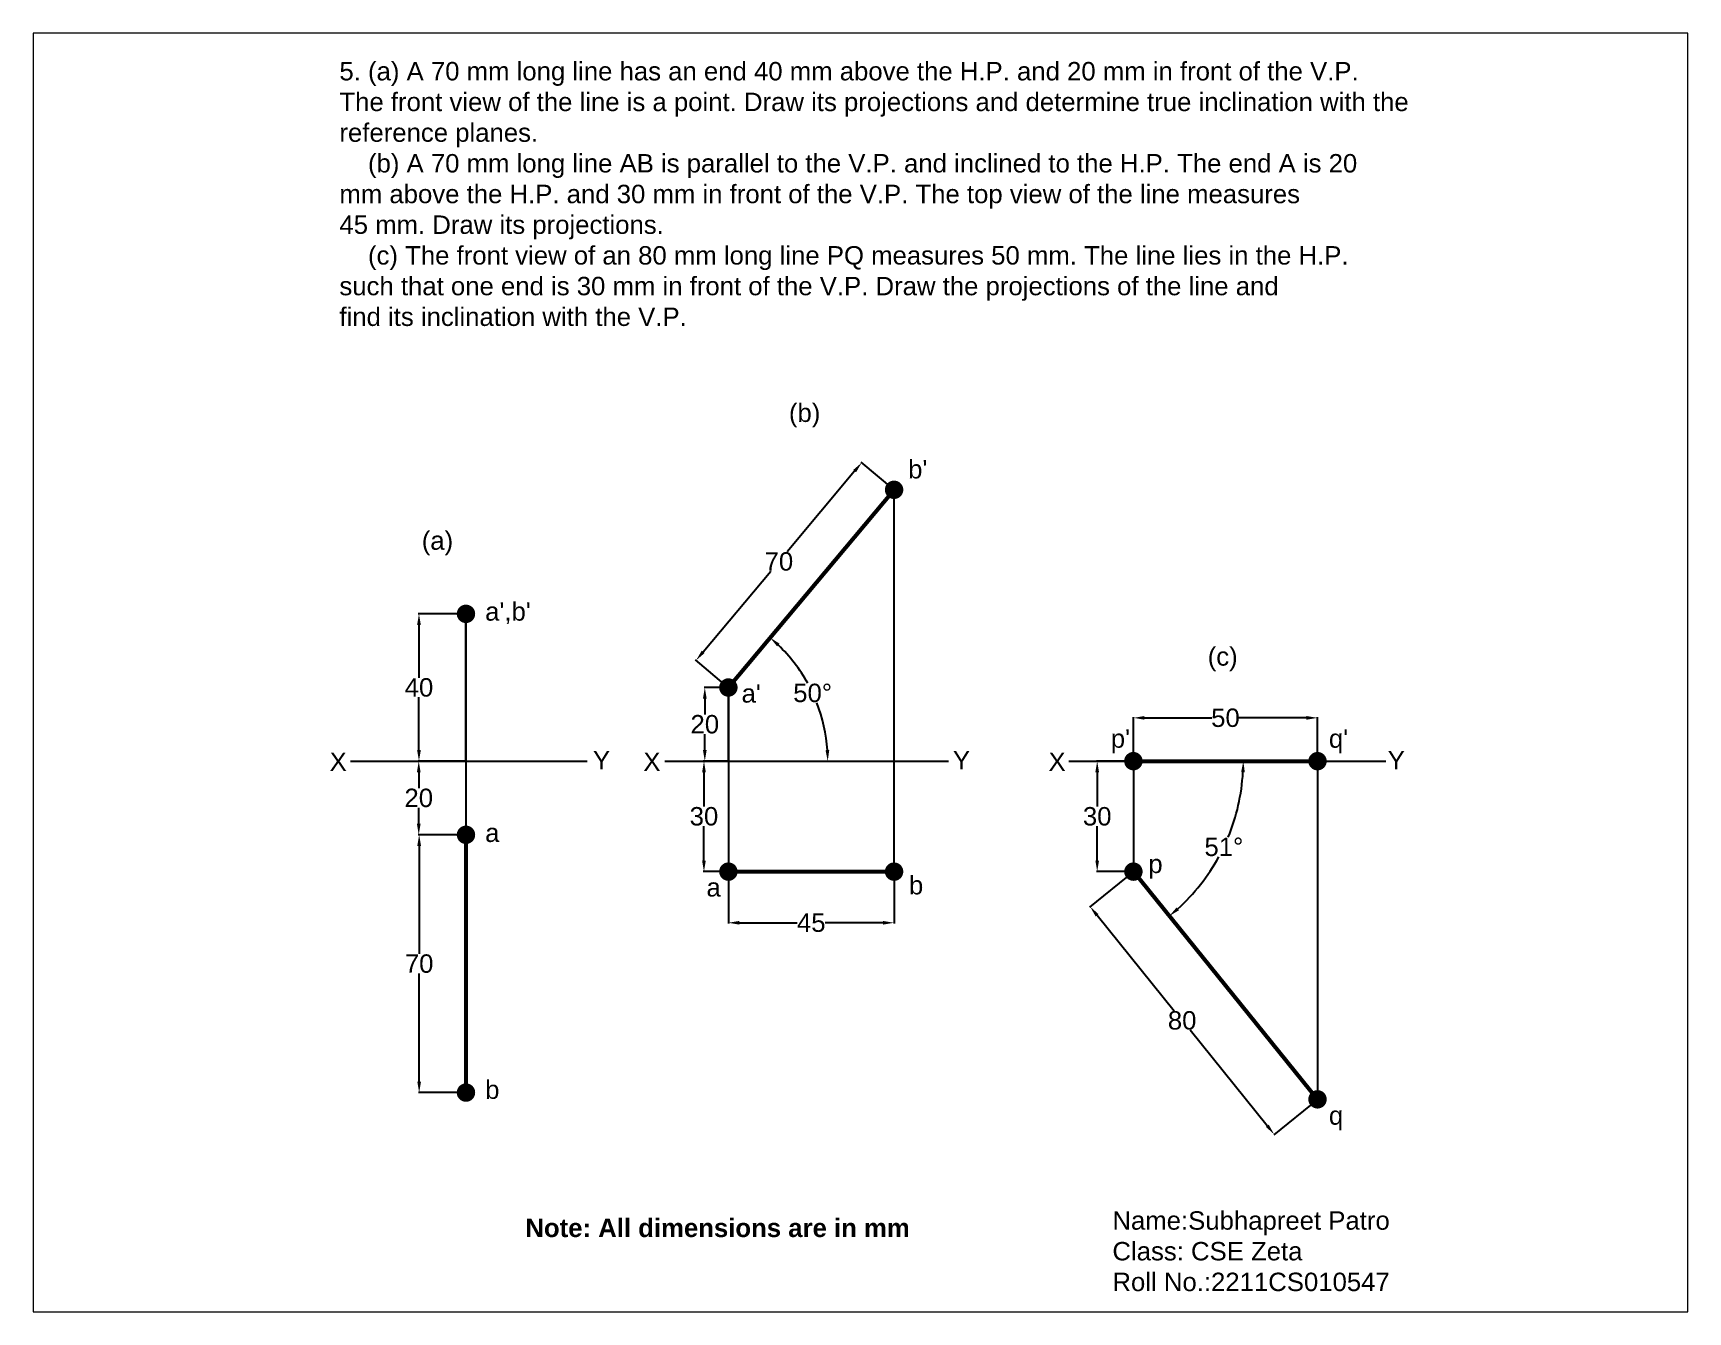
# Paper-space layout 'Layout5' of a CAD drawing. Header units: millimetres. Extents: x 1.1 to 9.9, y 0.85 to 7.65.
# The model-space entities are those that its viewports show. They can reach past a viewport. Long polylines and large blocks are cut down to what shows.
import ezdxf

# ---------------------------------------------------------------- set-up
doc = ezdxf.new("R2010")
doc.units = ezdxf.units.MM
doc.header["$MEASUREMENT"] = 0
doc.styles.get("Standard").update_dxf_attribs({"font": 'arial.ttf'})
doc.dimstyles.get("Standard").update_dxf_attribs({"dimtxt": 5, "dimasz": 3, "dimexe": 0.18, "dimexo": 0.0625, "dimgap": 0.09, "dimtad": 0, "dimtih": 1, "dimtoh": 1, "dimdec": 0, "dimzin": 0, "dimdsep": 46, "dimtxsty": 'Standard', "dimcen": 0.09, "dimadec": 0, "dimazin": 0, "dimtfac": 1, "dimtdec": 0, "dimtofl": 0, "dimtmove": 0, "dimatfit": 3, "dimfxl": 1, "dimtolj": 1, "dimtzin": 0, "dimarcsym": 0})

# ---------------------------------------------------------------- blocks, each defined once
blk = doc.blocks.new('*D31')
at = {"color": 0, "lineweight": -2, "transparency": 16777216}
for p, q in [((1953.19, 404.5), (1934.83, 382.59)), ((1963.86, 399.47), (1954.98, 406.91)), ((1912.04, 355.41), (1930.4, 377.31)), ((1918.86, 345.78), (1909.98, 353.22))]:
    blk.add_line(p, q, dxfattribs=at)
at = {"color": 0, "transparency": 16777216}
for points in [[(1952.81, 404.82), (1953.57, 404.17), (1955.12, 406.8)], [(1911.66, 355.73), (1912.43, 355.09), (1910.12, 353.11)]]:
    blk.add_solid(points, dxfattribs=at)
at = {"layer": 'Defpoints', "color": 0, "transparency": 16777216}
for p in [(1955.12, 406.8), (1963.9, 399.43), (1918.9, 345.74)]:
    blk.add_point(p, dxfattribs=at)
at = {"color": 0, "transparency": 16777216, "insert": (1932.62, 379.95), "char_height": 5, "attachment_point": 5}
blk.add_mtext('\\A1;70', dxfattribs=at)
blk = doc.blocks.new('*D32')
at = {"color": 0, "lineweight": -2, "transparency": 16777216}
for p, q in [((1918.9, 295.68), (1918.9, 281.67)), ((1963.9, 295.68), (1963.9, 281.67)), ((1921.9, 281.85), (1937.61, 281.85)), ((1960.9, 281.85), (1945.19, 281.85))]:
    blk.add_line(p, q, dxfattribs=at)
at = {"color": 0, "transparency": 16777216}
for points in [[(1921.9, 282.35), (1921.9, 281.35), (1918.9, 281.85)], [(1960.9, 282.35), (1960.9, 281.35), (1963.9, 281.85)]]:
    blk.add_solid(points, dxfattribs=at)
at = {"layer": 'Defpoints', "color": 0, "transparency": 16777216}
for p in [(1918.9, 295.74), (1963.9, 295.74), (1963.9, 281.85)]:
    blk.add_point(p, dxfattribs=at)
at = {"color": 0, "transparency": 16777216, "insert": (1941.4, 281.85), "char_height": 5, "attachment_point": 5}
blk.add_mtext('\\A1;45', dxfattribs=at)
blk = doc.blocks.new('*D33')
at = {"color": 0, "lineweight": -2, "transparency": 16777216}
for start, end in [(28.8989, 46.1012), (3.9294, 21.2511)]:
    blk.add_arc((1902.14, 325.74), 43.75, start, end, dxfattribs=at)
at = {"color": 0, "transparency": 16777216}
for points in [[(1932.14, 356.9), (1932.81, 357.64), (1930.25, 359.27)], [(1946.29, 328.76), (1945.29, 328.72), (1945.89, 325.74)]]:
    blk.add_solid(points, dxfattribs=at)
at = {"layer": 'Defpoints', "color": 0, "transparency": 16777216}
for p in [(1963.9, 399.43), (1918.9, 345.74), (1944.05, 338.3), (1901.68, 325.74), (1978.64, 325.74)]:
    blk.add_point(p, dxfattribs=at)
at = {"color": 0, "transparency": 16777216, "insert": (1941.79, 344.24), "char_height": 5, "attachment_point": 5}
blk.add_mtext('\\A1;50°', dxfattribs=at)
blk = doc.blocks.new('*D34')
at = {"color": 0, "lineweight": -2, "transparency": 16777216}
for p, q in [((1918.84, 345.74), (1912.32, 345.74)), ((1912.5, 342.74), (1912.5, 338.39)), ((1912.5, 328.74), (1912.5, 333.1)), ((1918.84, 325.74), (1912.32, 325.74))]:
    blk.add_line(p, q, dxfattribs=at)
at = {"color": 0, "transparency": 16777216}
for points in [[(1912, 342.74), (1913, 342.74), (1912.5, 345.74)], [(1912, 328.74), (1913, 328.74), (1912.5, 325.74)]]:
    blk.add_solid(points, dxfattribs=at)
at = {"layer": 'Defpoints', "color": 0, "transparency": 16777216}
for p in [(1918.9, 345.74), (1912.5, 325.74), (1918.9, 325.74)]:
    blk.add_point(p, dxfattribs=at)
at = {"color": 0, "transparency": 16777216, "insert": (1912.5, 335.74), "char_height": 5, "attachment_point": 5}
blk.add_mtext('\\A1;20', dxfattribs=at)
blk = doc.blocks.new('*D35')
at = {"color": 0, "lineweight": -2, "transparency": 16777216}
for p, q in [((1918.84, 325.74), (1912.09, 325.74)), ((1912.27, 322.74), (1912.27, 313.39)), ((1912.27, 298.74), (1912.27, 308.1)), ((1918.84, 295.74), (1912.09, 295.74))]:
    blk.add_line(p, q, dxfattribs=at)
at = {"color": 0, "transparency": 16777216}
for points in [[(1911.77, 322.74), (1912.77, 322.74), (1912.27, 325.74)], [(1911.77, 298.74), (1912.77, 298.74), (1912.27, 295.74)]]:
    blk.add_solid(points, dxfattribs=at)
at = {"layer": 'Defpoints', "color": 0, "transparency": 16777216}
for p in [(1918.9, 325.74), (1912.27, 295.74), (1918.9, 295.74)]:
    blk.add_point(p, dxfattribs=at)
at = {"color": 0, "transparency": 16777216, "insert": (1912.27, 310.74), "char_height": 5, "attachment_point": 5}
blk.add_mtext('\\A1;30', dxfattribs=at)
blk = doc.blocks.new('*D36')
at = {"color": 0, "lineweight": -2, "transparency": 16777216}
for p, q in [((1847.57, 365.74), (1834.7, 365.74)), ((1834.88, 362.74), (1834.88, 348.39)), ((1834.88, 328.74), (1834.88, 343.1)), ((1847.57, 325.74), (1834.7, 325.74))]:
    blk.add_line(p, q, dxfattribs=at)
at = {"color": 0, "transparency": 16777216}
for points in [[(1834.38, 362.74), (1835.38, 362.74), (1834.88, 365.74)], [(1834.38, 328.74), (1835.38, 328.74), (1834.88, 325.74)]]:
    blk.add_solid(points, dxfattribs=at)
at = {"layer": 'Defpoints', "color": 0, "transparency": 16777216}
for p in [(1847.64, 365.74), (1834.88, 325.74), (1847.64, 325.74)]:
    blk.add_point(p, dxfattribs=at)
at = {"color": 0, "transparency": 16777216, "insert": (1834.88, 345.74), "char_height": 5, "attachment_point": 5}
blk.add_mtext('\\A1;40', dxfattribs=at)
blk = doc.blocks.new('*D37')
at = {"color": 0, "lineweight": -2, "transparency": 16777216}
for p, q in [((1847.57, 325.74), (1834.64, 325.74)), ((1834.82, 322.74), (1834.82, 318.39)), ((1834.82, 308.74), (1834.82, 313.1)), ((1847.57, 305.74), (1834.64, 305.74))]:
    blk.add_line(p, q, dxfattribs=at)
at = {"color": 0, "transparency": 16777216}
for points in [[(1834.32, 322.74), (1835.32, 322.74), (1834.82, 325.74)], [(1834.32, 308.74), (1835.32, 308.74), (1834.82, 305.74)]]:
    blk.add_solid(points, dxfattribs=at)
at = {"layer": 'Defpoints', "color": 0, "transparency": 16777216}
for p in [(1847.64, 325.74), (1834.82, 305.74), (1847.64, 305.74)]:
    blk.add_point(p, dxfattribs=at)
at = {"color": 0, "transparency": 16777216, "insert": (1834.82, 315.74), "char_height": 5, "attachment_point": 5}
blk.add_mtext('\\A1;20', dxfattribs=at)
blk = doc.blocks.new('*D38')
at = {"color": 0, "lineweight": -2, "transparency": 16777216}
for p, q in [((1847.57, 305.74), (1834.75, 305.74)), ((1834.93, 302.74), (1834.93, 273.39)), ((1834.93, 238.74), (1834.93, 268.1)), ((1847.57, 235.74), (1834.75, 235.74))]:
    blk.add_line(p, q, dxfattribs=at)
at = {"color": 0, "transparency": 16777216}
for points in [[(1834.43, 302.74), (1835.43, 302.74), (1834.93, 305.74)], [(1834.43, 238.74), (1835.43, 238.74), (1834.93, 235.74)]]:
    blk.add_solid(points, dxfattribs=at)
at = {"layer": 'Defpoints', "color": 0, "transparency": 16777216}
for p in [(1847.64, 305.74), (1834.93, 235.74), (1847.64, 235.74)]:
    blk.add_point(p, dxfattribs=at)
at = {"color": 0, "transparency": 16777216, "insert": (1834.93, 270.74), "char_height": 5, "attachment_point": 5}
blk.add_mtext('\\A1;70', dxfattribs=at)
blk = doc.blocks.new('*D39')
at = {"color": 0, "lineweight": -2, "transparency": 16777216}
for p, q in [((2028.89, 325.81), (2028.89, 337.68)), ((2031.89, 337.5), (2050.23, 337.5)), ((2075.89, 337.5), (2057.56, 337.5)), ((2078.89, 325.81), (2078.89, 337.68))]:
    blk.add_line(p, q, dxfattribs=at)
at = {"color": 0, "transparency": 16777216}
for points in [[(2031.89, 338), (2031.89, 337), (2028.89, 337.5)], [(2075.89, 338), (2075.89, 337), (2078.89, 337.5)]]:
    blk.add_solid(points, dxfattribs=at)
at = {"layer": 'Defpoints', "color": 0, "transparency": 16777216}
for p in [(2078.89, 337.5), (2028.89, 325.74), (2078.89, 325.74)]:
    blk.add_point(p, dxfattribs=at)
at = {"color": 0, "transparency": 16777216, "insert": (2053.89, 337.5), "char_height": 5, "attachment_point": 5}
blk.add_mtext('\\A1;50', dxfattribs=at)
blk = doc.blocks.new('*D40')
at = {"color": 0, "lineweight": -2, "transparency": 16777216}
for p, q in [((2028.85, 295.7), (2016.99, 286.12)), ((2019.02, 283.9), (2039.99, 257.96)), ((2065.25, 226.73), (2044.27, 252.67)), ((2078.85, 233.87), (2066.99, 224.29))]:
    blk.add_line(p, q, dxfattribs=at)
at = {"color": 0, "transparency": 16777216}
for points in [[(2019.41, 284.21), (2018.63, 283.58), (2017.13, 286.23)], [(2065.63, 227.05), (2064.86, 226.42), (2067.13, 224.4)]]:
    blk.add_solid(points, dxfattribs=at)
at = {"layer": 'Defpoints', "color": 0, "transparency": 16777216}
for p in [(2028.89, 295.74), (2078.89, 233.91), (2067.13, 224.4)]:
    blk.add_point(p, dxfattribs=at)
at = {"color": 0, "transparency": 16777216, "insert": (2042.13, 255.32), "char_height": 5, "attachment_point": 5}
blk.add_mtext('\\A1;80', dxfattribs=at)
blk = doc.blocks.new('*D41')
at = {"color": 0, "lineweight": -2, "transparency": 16777216}
for start, end in [(337.5443, 356.8224), (312.1383, 331.3361)]:
    blk.add_arc((2004.63, 325.74), 54.1, start, end, dxfattribs=at)
at = {"color": 0, "transparency": 16777216}
for points in [[(2058.15, 322.76), (2059.15, 322.73), (2058.74, 325.74)], [(2041.26, 285.25), (2040.61, 286.01), (2038.65, 283.68)]]:
    blk.add_solid(points, dxfattribs=at)
at = {"layer": 'Defpoints', "color": 0, "transparency": 16777216}
for p in [(2028.89, 325.74), (2078.89, 325.74), (2028.89, 295.74), (2049.47, 295.47), (2078.89, 233.91)]:
    blk.add_point(p, dxfattribs=at)
at = {"color": 0, "transparency": 16777216, "insert": (2053.46, 302.44), "char_height": 5, "attachment_point": 5}
blk.add_mtext('\\A1;51°', dxfattribs=at)
blk = doc.blocks.new('*D42')
at = {"color": 0, "lineweight": -2, "transparency": 16777216}
for p, q in [((2028.83, 325.74), (2018.88, 325.74)), ((2019.06, 322.74), (2019.06, 313.39)), ((2019.06, 298.74), (2019.06, 308.1)), ((2028.83, 295.74), (2018.88, 295.74))]:
    blk.add_line(p, q, dxfattribs=at)
at = {"color": 0, "transparency": 16777216}
for points in [[(2018.56, 322.74), (2019.56, 322.74), (2019.06, 325.74)], [(2018.56, 298.74), (2019.56, 298.74), (2019.06, 295.74)]]:
    blk.add_solid(points, dxfattribs=at)
at = {"layer": 'Defpoints', "color": 0, "transparency": 16777216}
for p in [(2028.89, 325.74), (2019.06, 295.74), (2028.89, 295.74)]:
    blk.add_point(p, dxfattribs=at)
at = {"color": 0, "transparency": 16777216, "insert": (2019.06, 310.74), "char_height": 5, "attachment_point": 5}
blk.add_mtext('\\A1;30', dxfattribs=at)

msp = doc.modelspace()

# ---------------------------------------------------------------- linework, layer by layer
at = {"lineweight": 53}
for p, q in [((1918.9, 345.74), (1963.9, 399.43)), ((2028.89, 325.74), (2078.89, 325.74)), ((1847.64, 305.74), (1847.64, 235.74)), ((1918.9, 295.74), (1963.9, 295.74)), ((2028.89, 295.74), (2078.89, 233.91))]:
    msp.add_line(p, q, dxfattribs=at)
for p, q in [((1963.9, 295.74), (1963.9, 399.43)), ((1847.64, 325.74), (1847.64, 365.74)), ((1847.64, 365.74), (1847.64, 305.74)), ((1918.9, 325.74), (1918.9, 345.74)), ((1918.9, 345.74), (1918.9, 295.74)), ((1816.28, 325.74), (1880.57, 325.74)), ((1901.68, 325.74), (1978.64, 325.74)), ((2011.36, 325.74), (2097.48, 325.74)), ((2028.89, 325.74), (2028.89, 295.74)), ((2078.89, 325.74), (2078.89, 233.91))]:
    msp.add_line(p, q)
at = {"const_width": 2.5}
for points in [[(1962.65, 399.43, 1), (1965.15, 399.43, 1)], [(1846.39, 365.74, 1), (1848.89, 365.74, 1)], [(1917.65, 345.74, 1), (1920.15, 345.74, 1)], [(2027.64, 325.74, 1), (2030.14, 325.74, 1)], [(2077.64, 325.74, 1), (2080.14, 325.74, 1)], [(1846.39, 305.74, 1), (1848.89, 305.74, 1)], [(1917.65, 295.74, 1), (1920.15, 295.74, 1)], [(1962.65, 295.74, 1), (1965.15, 295.74, 1)], [(2027.64, 295.74, 1), (2030.14, 295.74, 1)], [(1846.39, 235.74, 1), (1848.89, 235.74, 1)], [(2077.64, 233.91, 1), (2080.14, 233.91, 1)]]:
    msp.add_lwpolyline(points, format="xyb", close=True, dxfattribs=at)

# ---------------------------------------------------------------- texts
at = {"char_height": 5, "attachment_point": 1}
for s, width, insert in [('5. (a) A 70 mm long line has an end 40 mm above the H.P. and 20 mm in front of the V.P. \\PThe front view of the line is a point. Draw its projections and determine true inclination with the reference planes.\\P    (b) A 70 mm long line AB is parallel to the V.P. and inclined to the H.P. The end A is 20 \\Pmm above the H.P. and 30 mm in front of the V.P. The top view of the line measures \\P45 mm. Draw its projections.\\P    (c) The front view of an 80 mm long line PQ measures 50 mm. The line lies in the H.P. \\Psuch that one end is 30 mm in front of the V.P. Draw the projections of the line and \\Pfind its inclination with the V.P.', 308.2068, (1813.27, 515.6)), ('(b)', 16.6966, (1935.34, 422.85)), ("b'", 6.6461, (1967.72, 407.51)), ('(a)', 22.1264, (1835.63, 388.15)), ("a',b'", 6.6461, (1852.85, 368.89)), ('(c)', 16.6966, (2049.07, 356.68)), ("a'", 6.6461, (1922.48, 346.64)), ("p'", 6.6461, (2022.76, 334.38)), ("q'", 6.6461, (2081.98, 334.38)), ('X', 12.5232, (1810.61, 328.09)), ('Y', 12.5232, (1882.12, 328.5)), ('X', 12.5232, (1895.81, 328.09)), ('Y', 12.5232, (1979.87, 328.5)), ('X', 12.5232, (2005.84, 328.09)), ('Y', 12.5232, (2097.95, 328.5)), ('a', 6.6461, (1852.85, 308.79)), ('p', 6.6461, (2032.95, 300.35)), ('a', 6.6461, (1912.95, 293.98)), ('b', 6.6461, (1967.94, 294.56)), ('b', 6.6461, (1852.85, 239.03)), ('q', 6.6461, (2081.98, 232.02)), ('Name:Subhapreet Patro\\PClass: CSE Zeta\\PRoll No.:2211CS010547', 93.4346, (2023.19, 203.51)), ('{\\fArial|b1|i0|c0|p34;Note: All dimensions are in mm}', 119.6567, (1863.76, 201.51))]:
    msp.add_mtext_dynamic_manual_height_columns(s, width=width, gutter_width=25, heights=[0], dxfattribs=dict(at, insert=insert))

# ---------------------------------------------------------------- dimensions: what is measured, and where the dimension line sits
for p1, p2, distance, picture, middle in [((1918.9, 345.74), (1963.9, 399.43), 11.46, '*D31', (1932.62, 379.95)), ((1847.64, 365.74), (1847.64, 325.74), -12.75, '*D36', (1834.88, 345.74)), ((1918.9, 345.74), (1918.9, 325.74), -6.41, '*D34', (1912.5, 335.74)), ((2028.89, 325.74), (2078.89, 325.74), 11.76, '*D39', (2053.89, 337.5)), ((1847.64, 325.74), (1847.64, 305.74), -12.81, '*D37', (1834.82, 315.74)), ((1918.9, 325.74), (1918.9, 295.74), -6.63, '*D35', (1912.27, 310.74)), ((2028.89, 325.74), (2028.89, 295.74), -9.83, '*D42', (2019.06, 310.74)), ((1847.64, 305.74), (1847.64, 235.74), -12.71, '*D38', (1834.93, 270.74)), ((1918.9, 295.74), (1963.9, 295.74), -13.89, '*D32', (1941.4, 281.85)), ((2028.89, 295.74), (2078.89, 233.91), -15.13, '*D40', (2042.13, 255.32))]:
    dim = msp.add_aligned_dim(p1=p1, p2=p2, distance=distance, dimstyle='Standard')
    dim.commit()
    dim.dimension.update_dxf_attribs({"geometry": picture, "text_midpoint": middle})
for base, line1, line2, picture, middle in [((1944.05, 338.3), ((1918.9, 345.74), (1963.9, 399.43)), ((1901.68, 325.74), (1978.64, 325.74)), '*D33', (1941.79, 344.24)), ((2049.47, 295.47), ((2028.89, 325.74), (2078.89, 325.74)), ((2028.89, 295.74), (2078.89, 233.91)), '*D41', (2053.46, 302.44))]:
    dim = msp.add_angular_dim_2l(base=base, line1=line1, line2=line2, dimstyle='Standard')
    dim.commit()
    dim.dimension.update_dxf_attribs({"geometry": picture, "text_midpoint": middle})

psp = doc.layouts.new('Layout5')

# ---------------------------------------------------------------- viewports
at = {"layer": '0'}
psp.add_viewport(center=(5.5, 4.25), size=(8.8, 6.8), view_center_point=(1954.7808, 349.8158), view_height=347.256397, dxfattribs=at)

doc.saveas('drawing.dxf')
